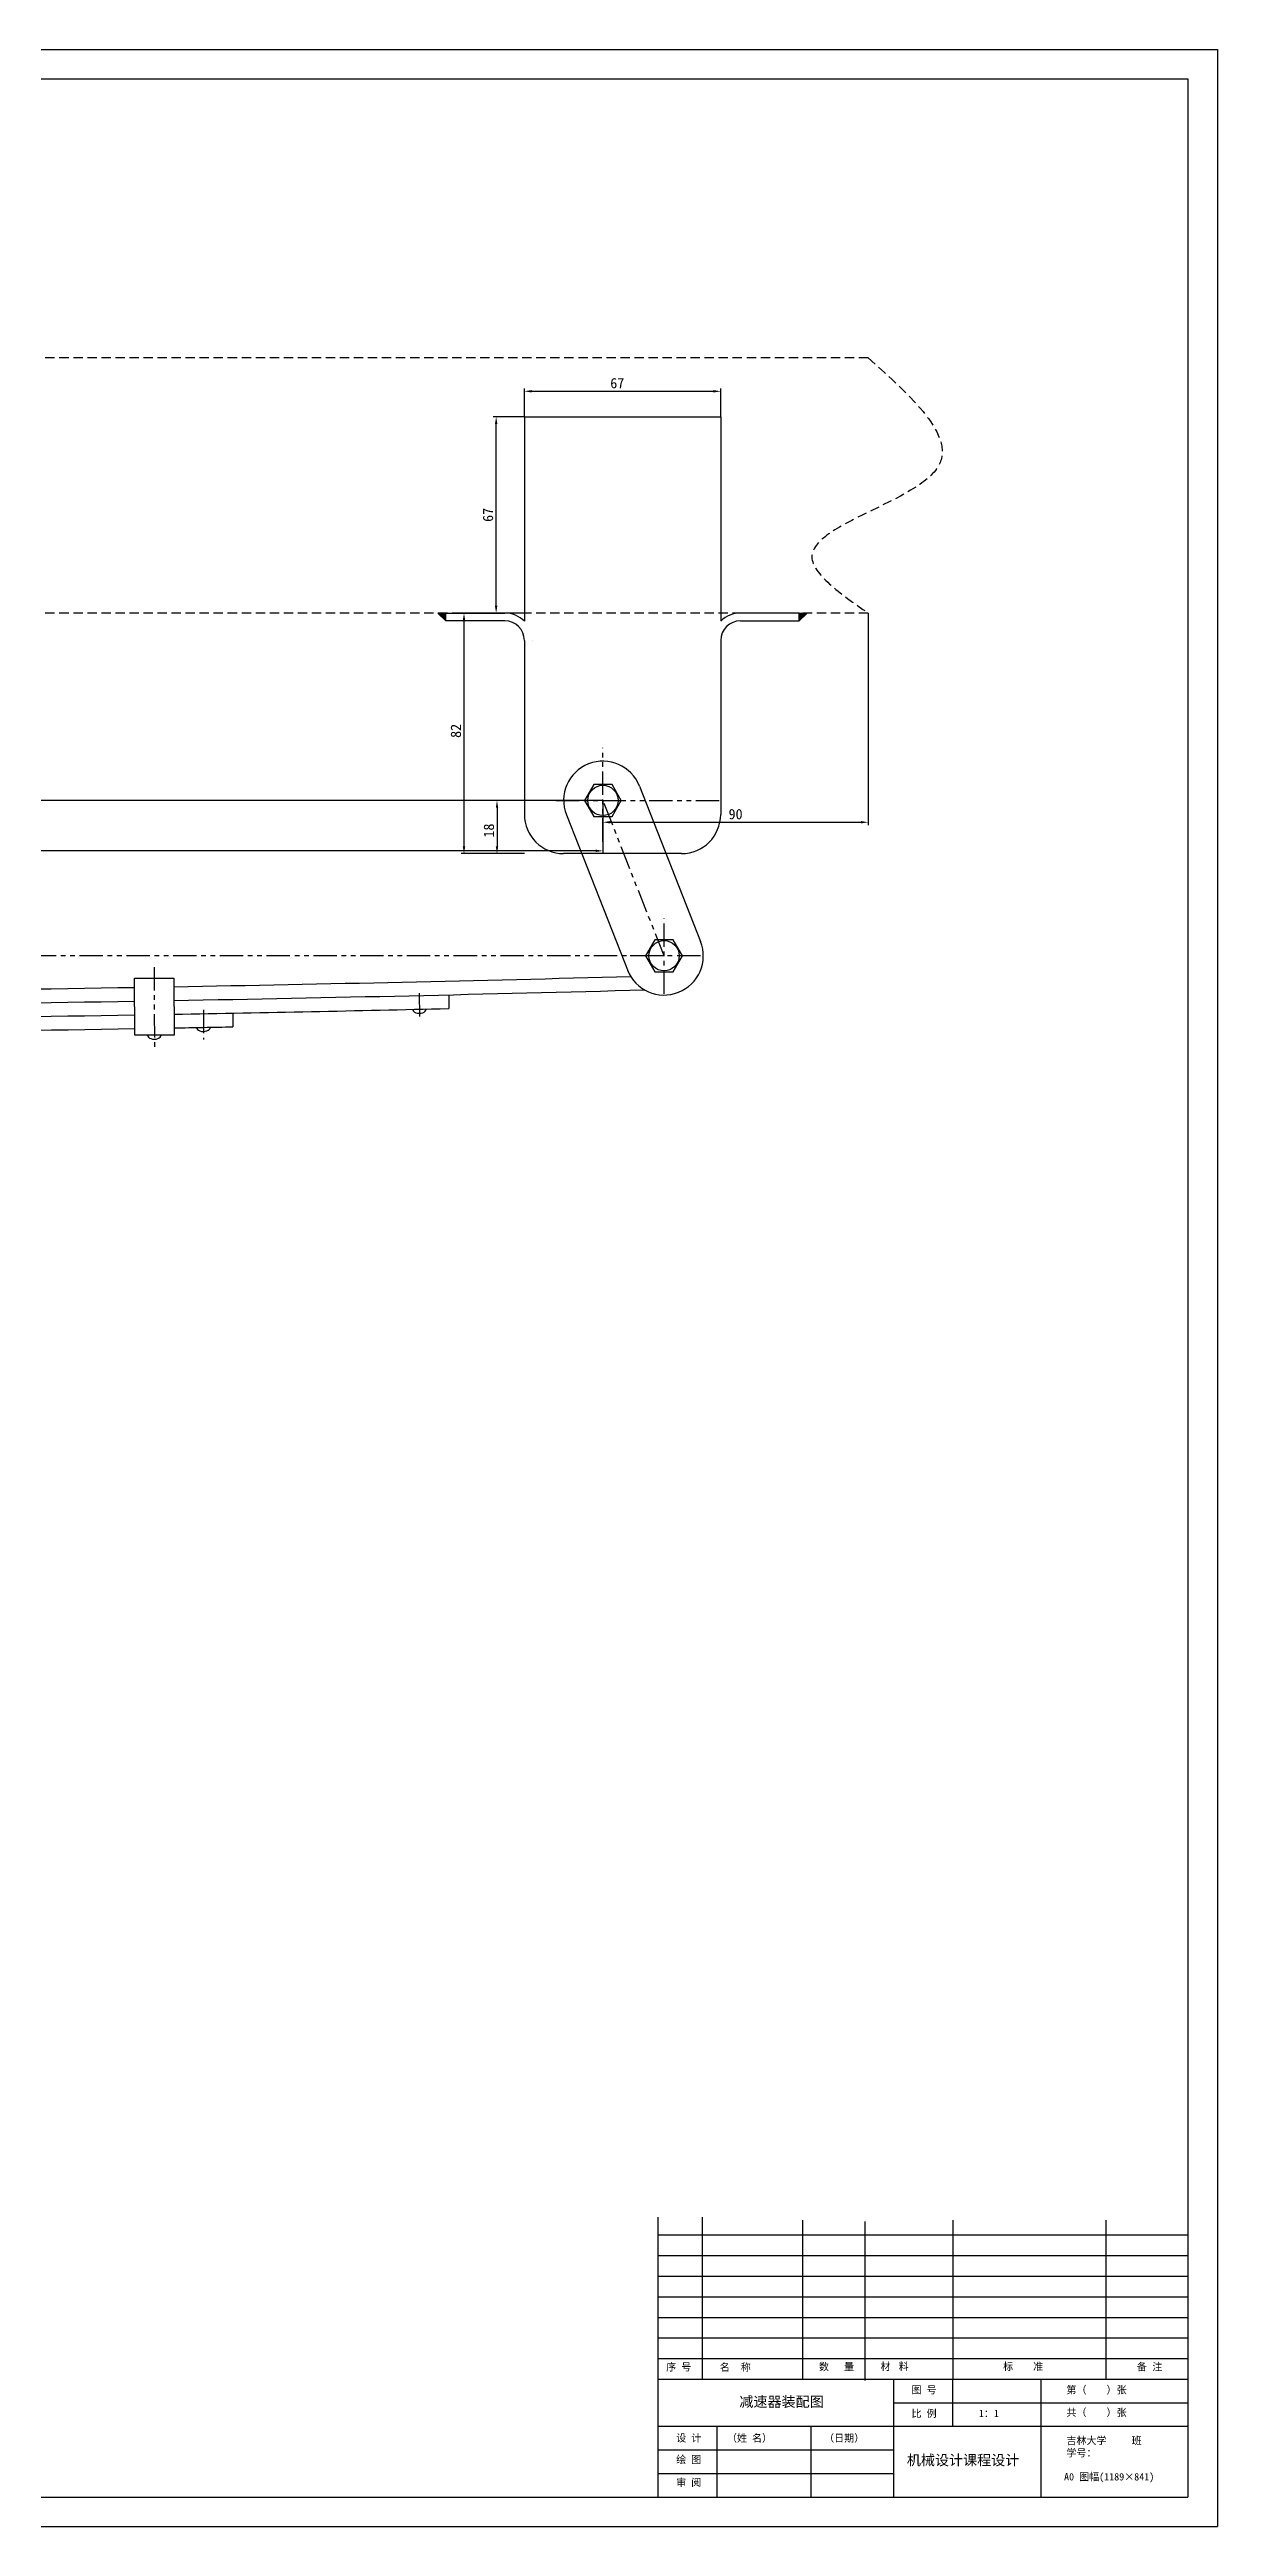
# Model space of a CAD drawing. Header units: millimetres. Extents: x -4667 to 8941, y -1665 to 5310.
# Drawn here: x -1585 to -1188, y 2873 to 3714 of the extents above; entities that cross this region are included whole.
import ezdxf

# ---------------------------------------------------------------- set-up
doc = ezdxf.new("R2010")
doc.units = ezdxf.units.MM
doc.linetypes.add('DASHED2', pattern=[9.525, 6.35, -3.175])
doc.linetypes.add('PHANTOM2', pattern=[31.75, 15.875, -3.175, 3.175, -3.175, 3.175, -3.175])
for name, color, linetype in [('双点划线、', 3, 'PHANTOM2'), ('尺寸', 4, 'CONTINUOUS'), ('细实线', 3, 'CONTINUOUS'), ('虚线', 4, 'DASHED2')]:
    doc.layers.add(name, color=color, linetype=linetype)
doc.layers.add('粗实线', color=2, linetype='CONTINUOUS', lineweight=30)
doc.styles.get("Standard").update_dxf_attribs({"font": '', "height": 3.5})
doc.styles.get('Standard').set_extended_font_data('SimSun')
doc.dimstyles.new('无偏差$0', dxfattribs={"dimtxt": 3.5, "dimasz": 2.5, "dimexe": 1, "dimexo": 0, "dimgap": 1, "dimtad": 1, "dimtoh": 1, "dimdec": 0, "dimzin": 0, "dimdsep": 46, "dimtxsty": 'Standard', "dimcen": 2.5, "dimclrd": 256, "dimadec": 0, "dimazin": 0, "dimtfac": 1, "dimtdec": 0, "dimtofl": 0, "dimtmove": 0, "dimatfit": 3, "dimfxl": 1, "dimtolj": 1, "dimtzin": 0, "dimarcsym": 0})

# ---------------------------------------------------------------- blocks, each defined once
blk = doc.blocks.new('*D107')
at = {"layer": '尺寸', "color": 0, "lineweight": -2, "ltscale": 0.5}
for p, q in [((-1397.04, 3459.42), (-1434, 3459.42)), ((-1423.71, 3441.36), (-1434, 3441.36))]:
    blk.add_line(p, q, dxfattribs=at)
at = {"layer": '尺寸', "lineweight": -2, "ltscale": 0.5}
blk.add_line((-1433, 3456.92), (-1433, 3443.86), dxfattribs=at)
at = {"layer": '尺寸', "ltscale": 0.5}
for points in [[(-1433.41, 3456.92), (-1432.58, 3456.92), (-1433, 3459.42)], [(-1433.41, 3443.86), (-1432.58, 3443.86), (-1433, 3441.36)]]:
    blk.add_solid(points, dxfattribs=at)
at = {"layer": '尺寸', "color": 0, "ltscale": 0.5, "insert": (-1435.75, 3449.19), "char_height": 3.5, "attachment_point": 5, "rotation": 90}
blk.add_mtext('\\A1;18', dxfattribs=at)
blk = doc.blocks.new('*D108')
at = {"layer": '尺寸', "color": 0, "lineweight": -2, "ltscale": 0.5}
for p, q in [((-1423.71, 3589.72), (-1434.29, 3589.72)), ((-1423.71, 3523.05), (-1434.29, 3523.05))]:
    blk.add_line(p, q, dxfattribs=at)
at = {"layer": '尺寸', "lineweight": -2, "ltscale": 0.5}
blk.add_line((-1433.29, 3525.55), (-1433.29, 3587.22), dxfattribs=at)
at = {"layer": '尺寸', "ltscale": 0.5}
for points in [[(-1433.71, 3587.22), (-1432.87, 3587.22), (-1433.29, 3589.72)], [(-1433.71, 3525.55), (-1432.87, 3525.55), (-1433.29, 3523.05)]]:
    blk.add_solid(points, dxfattribs=at)
at = {"layer": '尺寸', "color": 0, "ltscale": 0.5, "insert": (-1436.04, 3556.39), "char_height": 3.5, "attachment_point": 5, "rotation": 90}
blk.add_mtext('\\A1;67', dxfattribs=at)
blk = doc.blocks.new('*D109')
at = {"layer": '尺寸', "color": 0, "lineweight": -2, "ltscale": 0.5}
for p, q in [((-1423.71, 3523.05), (-1445.21, 3523.05)), ((-1423.71, 3441.36), (-1445.21, 3441.36))]:
    blk.add_line(p, q, dxfattribs=at)
at = {"layer": '尺寸', "lineweight": -2, "ltscale": 0.5}
blk.add_line((-1444.21, 3520.55), (-1444.21, 3443.86), dxfattribs=at)
at = {"layer": '尺寸', "ltscale": 0.5}
for points in [[(-1444.63, 3520.55), (-1443.79, 3520.55), (-1444.21, 3523.05)], [(-1444.63, 3443.86), (-1443.79, 3443.86), (-1444.21, 3441.36)]]:
    blk.add_solid(points, dxfattribs=at)
at = {"layer": '尺寸', "color": 0, "ltscale": 0.5, "insert": (-1446.96, 3483.04), "char_height": 3.5, "attachment_point": 5, "rotation": 90}
blk.add_mtext('\\A1;82', dxfattribs=at)
blk = doc.blocks.new('*D110')
at = {"layer": '尺寸', "color": 0, "lineweight": -2, "ltscale": 0.5}
for p, q in [((-1423.71, 3589.72), (-1423.71, 3599.34)), ((-1357.04, 3589.72), (-1357.04, 3599.34))]:
    blk.add_line(p, q, dxfattribs=at)
at = {"layer": '尺寸', "lineweight": -2, "ltscale": 0.5}
blk.add_line((-1421.21, 3598.34), (-1359.54, 3598.34), dxfattribs=at)
at = {"layer": '尺寸', "ltscale": 0.5}
for points in [[(-1421.21, 3598.76), (-1421.21, 3597.92), (-1423.71, 3598.34)], [(-1359.54, 3598.76), (-1359.54, 3597.92), (-1357.04, 3598.34)]]:
    blk.add_solid(points, dxfattribs=at)
at = {"layer": '尺寸', "color": 0, "ltscale": 0.5, "insert": (-1392.16, 3601.09), "char_height": 3.5, "attachment_point": 5}
blk.add_mtext('\\A1;67', dxfattribs=at)
blk = doc.blocks.new('*D114')
at = {"layer": '细实线', "color": 0, "lineweight": -2, "ltscale": 0.5}
for p, q in [((-1306.96, 3523.05), (-1306.96, 3451.01)), ((-1397.04, 3459.42), (-1397.04, 3451.01))]:
    blk.add_line(p, q, dxfattribs=at)
at = {"layer": '细实线', "lineweight": -2, "ltscale": 0.5}
blk.add_line((-1394.54, 3452.01), (-1309.46, 3452.01), dxfattribs=at)
at = {"layer": '细实线', "ltscale": 0.5}
for points in [[(-1394.54, 3452.43), (-1394.54, 3451.6), (-1397.04, 3452.01)], [(-1309.46, 3452.43), (-1309.46, 3451.6), (-1306.96, 3452.01)]]:
    blk.add_solid(points, dxfattribs=at)
at = {"layer": '细实线', "color": 0, "ltscale": 0.5, "insert": (-1352, 3454.76), "char_height": 3.5, "attachment_point": 5}
blk.add_mtext('\\A1;90', dxfattribs=at)
blk = doc.blocks.new('*D115')
at = {"layer": '细实线', "color": 0, "lineweight": -2, "ltscale": 0.5}
for p, q in [((-1397.04, 3459.42), (-1397.04, 3441.31)), ((-2176.28, 3393.36), (-2176.28, 3443.31))]:
    blk.add_line(p, q, dxfattribs=at)
at = {"layer": '细实线', "lineweight": -2, "ltscale": 0.5}
blk.add_line((-1399.54, 3442.31), (-2173.78, 3442.31), dxfattribs=at)
at = {"layer": '细实线', "ltscale": 0.5}
for points in [[(-2173.78, 3442.73), (-2173.78, 3441.9), (-2176.28, 3442.31)], [(-1399.54, 3442.73), (-1399.54, 3441.9), (-1397.04, 3442.31)]]:
    blk.add_solid(points, dxfattribs=at)
at = {"layer": '细实线', "color": 0, "ltscale": 0.5, "insert": (-1786.66, 3445.06), "char_height": 3.5, "attachment_point": 5}
blk.add_mtext('\\A1;779', dxfattribs=at)
blk = doc.blocks.new('*D116')
at = {"layer": '细实线', "color": 0, "lineweight": -2, "ltscale": 0.5}
for p, q in [((-1397.04, 3459.42), (-2194.38, 3459.42)), ((-2176.28, 3393.36), (-2194.38, 3393.36))]:
    blk.add_line(p, q, dxfattribs=at)
at = {"layer": '细实线', "lineweight": -2, "ltscale": 0.5}
blk.add_line((-2193.38, 3456.92), (-2193.38, 3395.86), dxfattribs=at)
at = {"layer": '细实线', "ltscale": 0.5}
for points in [[(-2193.8, 3456.92), (-2192.96, 3456.92), (-2193.38, 3459.42)], [(-2193.8, 3395.86), (-2192.96, 3395.86), (-2193.38, 3393.36)]]:
    blk.add_solid(points, dxfattribs=at)
at = {"layer": '细实线', "color": 0, "ltscale": 0.5, "insert": (-2196.13, 3426.39), "char_height": 3.5, "attachment_point": 5, "rotation": 90}
blk.add_mtext('\\A1;66', dxfattribs=at)

msp = doc.modelspace()

# ---------------------------------------------------------------- hatches: boundary and pattern name
at = {"layer": '粗实线', "ltscale": 0.5}
for points in [[(-1450.37, 3520.39), (-1450.37, 3523.05), (-1453.04, 3523.05)], [(-1327.71, 3523.05), (-1330.37, 3523.05), (-1330.37, 3520.39)]]:
    msp.add_hatch(color=256, dxfattribs=at).paths.add_polyline_path(points)

# ---------------------------------------------------------------- linework, layer by layer
at = {"layer": '双点划线、', "ltscale": 0.5}
for p, q in [((-1397.04, 3445.42), (-1397.04, 3477.24)), ((-1413.08, 3459.42), (-1357.04, 3459.42)), ((-1376.28, 3406.69), (-1397.04, 3459.42)), ((-1376.28, 3393.8), (-1376.28, 3419.34)), ((-1376.28, 3406.69), (-2243.13, 3406.69)), ((-1363.95, 3406.69), (-1388.55, 3406.69)), ((-1549.41, 3402.78), (-1549.3, 3375.69)), ((-1459.37, 3393.96), (-1459.29, 3385.37)), ((-1532.68, 3388.32), (-1532.64, 3378.24))]:
    msp.add_line(p, q, dxfattribs=at)
at = {"layer": '粗实线'}
for p, q in [((-2352.4, 3704.38), (-1198.4, 3704.38)), ((-1198.4, 3704.38), (-1198.4, 2883.38)), ((-1378.4, 2978.37), (-1378.4, 2924.38)), ((-1378.4, 2977.37), (-1378.4, 2923.38)), ((-1363.4, 2978.37), (-1363.4, 2923.38)), ((-1329.24, 2977.37), (-1329.24, 2923.38)), ((-1278.19, 2977.37), (-1278.19, 2923.38)), ((-1226.28, 2977.37), (-1226.28, 2923.38)), ((-1308.13, 2976.88), (-1308.13, 2922.89)), ((-1378.4, 2923.38), (-1198.4, 2923.38)), ((-1378.4, 2923.38), (-1378.4, 2883.38)), ((-1298.4, 2923.38), (-1298.4, 2883.38)), ((-1278.4, 2923.38), (-1278.4, 2907.38)), ((-1248.4, 2923.38), (-1248.4, 2883.38)), ((-1378.4, 2907.38), (-1198.4, 2907.38)), ((-1358.4, 2907.38), (-1358.4, 2883.38)), ((-1326.4, 2907.38), (-1326.4, 2883.38)), ((-2352.4, 2883.38), (-1198.4, 2883.38))]:
    msp.add_line(p, q, dxfattribs=at)
at = {"layer": '粗实线', "ltscale": 0.5}
for p, q in [((-1423.71, 3589.72), (-1423.71, 3520.25)), ((-1423.71, 3589.72), (-1357.04, 3589.72)), ((-1357.04, 3589.72), (-1357.04, 3520.39)), ((-1450.37, 3520.39), (-1453.04, 3523.05)), ((-1450.37, 3523.05), (-1453.04, 3523.05)), ((-1450.37, 3520.39), (-1450.37, 3523.05)), ((-1450.37, 3523.05), (-1430.37, 3523.05)), ((-1450.37, 3520.39), (-1450.37, 3523.05)), ((-1430.37, 3520.39), (-1450.37, 3520.39)), ((-1430.37, 3520.39), (-1430.37, 3520.39)), ((-1330.37, 3523.05), (-1350.37, 3523.05)), ((-1350.37, 3520.39), (-1350.37, 3520.39)), ((-1350.37, 3520.39), (-1330.37, 3520.39)), ((-1330.37, 3520.39), (-1327.71, 3523.05)), ((-1330.37, 3520.39), (-1330.37, 3523.05)), ((-1330.37, 3523.05), (-1327.71, 3523.05)), ((-1423.71, 3513.72), (-1423.71, 3454.69)), ((-1421.04, 3513.72), (-1421.04, 3513.72)), ((-1357.04, 3513.72), (-1357.04, 3454.69)), ((-1384.63, 3464.3), (-1363.88, 3411.57)), ((-1409.45, 3454.53), (-1388.52, 3401.37)), ((-1370.37, 3441.36), (-1410.37, 3441.36)), ((-1556.06, 3399.05), (-1542.73, 3399.1)), ((-1555.98, 3379.71), (-1556.06, 3399.05)), ((-1542.73, 3399.1), (-1542.65, 3379.77)), ((-1449.37, 3393.44), (-1449.35, 3388.77)), ((-1522.68, 3387.22), (-1522.66, 3382.55)), ((-1542.65, 3379.77), (-1555.98, 3379.71))]:
    msp.add_line(p, q, dxfattribs=at)
for points in [[(-1393.91, 3454), (-1390.79, 3459.42), (-1393.91, 3464.83), (-1400.17, 3464.83), (-1403.3, 3459.42), (-1400.17, 3454)], [(-1373.16, 3401.27), (-1370.03, 3406.69), (-1373.16, 3412.11), (-1379.41, 3412.11), (-1382.54, 3406.69), (-1379.41, 3401.27)]]:
    msp.add_lwpolyline(points, close=True, dxfattribs=at)
for centre in [(-1397.04, 3459.42), (-1376.28, 3406.69)]:
    msp.add_circle(centre, 5.15, dxfattribs=at)
for centre, radius, start, end in [((-1430.37, 3513.72), 9.33, 44.41531, 90), ((-1430.37, 3513.72), 6.67, 0, 90), ((-1350.37, 3513.72), 6.67, 90, 180), ((-1350.37, 3513.72), 9.33, 90, 135), ((-1397.04, 3459.42), 13.33, 21.48609, 201.48609), ((-1410.37, 3454.69), 13.33, 180, 270), ((-1370.37, 3454.69), 13.33, 270, 0), ((-1376.28, 3406.69), 13.33, 201.48609, 21.48609), ((-1849.37, 20533.96), 17140.52, 271.025092, 271.543694), ((-1850.5, 20612.07), 17218.64, 270.376177, 270.979831), ((-1849.37, 20534.24), 17145.47, 270.37429, 270.980316), ((-1849.37, 20533.96), 17145.19, 271.02488, 271.559003), ((-1849.37, 20533.96), 17149.86, 270.374452, 270.980119), ((-1849.37, 20533.96), 17154.52, 270.374621, 270.979919), ((-1849.37, 20533.96), 17149.86, 271.024668, 271.336526), ((-1849.37, 20533.96), 17154.52, 271.024456, 271.091262)]:
    msp.add_arc(centre, radius, start, end, dxfattribs=at)
for centre in [(-1532.66, 3382.36), (-1459.35, 3388.54), (-1549.31, 3379.74)]:
    msp.add_ellipse(centre, major_axis=(-2.32, -0.04), ratio=0.595361, start_param=6.258506, end_param=9.400099, dxfattribs=at)
at = {"layer": '细实线'}
for p, q in [((-2377.4, 3714.38), (-1188.4, 3714.38)), ((-1188.4, 3714.38), (-1188.4, 2873.38)), ((-1378.4, 2972.38), (-1198.4, 2972.38)), ((-1378.4, 2965.38), (-1198.4, 2965.38)), ((-1378.4, 2958.38), (-1198.4, 2958.38)), ((-1378.4, 2951.38), (-1198.4, 2951.38)), ((-1378.4, 2944.38), (-1198.4, 2944.38)), ((-1378.4, 2937.38), (-1198.4, 2937.38)), ((-1378.4, 2930.38), (-1198.4, 2930.38)), ((-1298.4, 2915.38), (-1198.4, 2915.38)), ((-1378.4, 2899.38), (-1298.4, 2899.38)), ((-1378.4, 2891.38), (-1298.4, 2891.38)), ((-2377.4, 2873.38), (-1188.4, 2873.38))]:
    msp.add_line(p, q, dxfattribs=at)
at = {"layer": '虚线', "ltscale": 0.5}
for p, q in [((-1306.96, 3609.72), (-1906.87, 3609.72)), ((-1306.96, 3523.05), (-1909.51, 3523.05))]:
    msp.add_line(p, q, dxfattribs=at)
msp.add_spline([(-1306.96, 3609.72), (-1283.02, 3573.18), (-1326.09, 3542.03), (-1306.96, 3523.05)], degree=3, dxfattribs=at)

# ---------------------------------------------------------------- texts
at = {"layer": '细实线', "attachment_point": 1}
for s, insert, char_height, width in [('序 号', (-1375.55, 2928.77), 2.5, 9.6827), ('名{\\fￋￎￌﾣﾤ|b0|i0|c134|p2;    }称', (-1357.36, 2928.69), 2.5, 21.6532), ('材{\\fￋￎￌﾣﾤ|b0|i0|c134|p2;   }料', (-1302.8, 2928.96), 2.5, 31.3972), ('标    准', (-1261.17, 2928.96), 2.5, 31.3972), ('备{\\fￋￎￌﾣﾤ|b0|i0|c134|p2;  }注', (-1215.78, 2928.84), 2.5, 18.6759), ('图 号', (-1292.26, 2921), 2.5, 9.1843), ('第（    ）张', (-1239.68, 2921), 2.5, 28.5521), ('  减速器装配图', (-1355.47, 2917.5), 3.5, 41.7996), ('比 例', (-1292.26, 2912.99), 2.5, 9.1843), ('1：1', (-1269.4, 2912.99), 2.5, 9.1843), ('共（    ）张', (-1239.68, 2913.32), 2.5, 28.5521), ('设 计', (-1372.16, 2904.65), 2.5, 9.7637), ('（姓 名）{\\fￋￎￌﾣﾤ|b0|i0|c134|p2; }', (-1354.95, 2904.63), 2.5, 15.0266), ('（日期）{\\fￋￎￌﾣﾤ|b0|i0|c134|p2; }', (-1321.95, 2904.63), 2.5, 15.0266), ('吉林大学     班\\P学号：', (-1239.69, 2903.79), 2.5, 38.3671), ('绘 图', (-1372.16, 2897.35), 2.5, 9.7637), ('机械设计课程设计', (-1293.86, 2897.66), 3.5, 41.7996), ('审 阅', (-1372.16, 2889.57), 2.5, 9.7637), (' A0 图幅(1189×841)', (-1242.18, 2891.5), 2.5, 42.3231)]:
    msp.add_mtext(s, dxfattribs=dict(at, insert=insert, char_height=char_height, width=width))
at = {"layer": '细实线', "insert": (-1323.7, 2928.86), "char_height": 2.5, "attachment_point": 1}
msp.add_mtext('数   量', dxfattribs=at)

# ---------------------------------------------------------------- dimensions: what is measured, and where the dimension line sits
at = {"layer": '尺寸', "ltscale": 0.5}
dim = msp.add_linear_dim(base=(-1357.04, 3598.34), p1=(-1423.71, 3589.72), p2=(-1357.04, 3589.72), dimstyle='无偏差$0', dxfattribs=at)
dim.commit()
dim.dimension.update_dxf_attribs({"geometry": '*D110', "text_midpoint": (-1392.16, 3598.34), "dimtype": 160})
dim = msp.add_linear_dim(base=(-1433.29, 3589.72), p1=(-1423.71, 3523.05), p2=(-1423.71, 3589.72), angle=90, dimstyle='无偏差$0', dxfattribs=at)
dim.commit()
dim.dimension.update_dxf_attribs({"geometry": '*D108', "text_midpoint": (-1436.04, 3556.39)})
for base, p1, picture, middle in [((-1444.21, 3441.36), (-1423.71, 3523.05), '*D109', (-1444.21, 3483.04)), ((-1433, 3441.36), (-1397.04, 3459.42), '*D107', (-1433, 3449.19))]:
    dim = msp.add_linear_dim(base=base, p1=p1, p2=(-1423.71, 3441.36), angle=90, dimstyle='无偏差$0', dxfattribs=at)
    dim.commit()
    dim.dimension.update_dxf_attribs({"geometry": picture, "text_midpoint": middle, "dimtype": 160})
at = {"layer": '细实线', "ltscale": 0.5}
for base, p2, picture, middle in [((-1306.96, 3452.01), (-1306.96, 3523.05), '*D114', (-1352, 3454.76)), ((-2176.28, 3442.31), (-2176.28, 3393.36), '*D115', (-1786.66, 3445.06))]:
    dim = msp.add_linear_dim(base=base, p1=(-1397.04, 3459.42), p2=p2, dimstyle='无偏差$0', dxfattribs=at)
    dim.commit()
    dim.dimension.update_dxf_attribs({"geometry": picture, "text_midpoint": middle})
dim = msp.add_linear_dim(base=(-2193.38, 3393.36), p1=(-1397.04, 3459.42), p2=(-2176.28, 3393.36), angle=90, dimstyle='无偏差$0', dxfattribs=at)
dim.commit()
dim.dimension.update_dxf_attribs({"geometry": '*D116', "text_midpoint": (-2196.13, 3426.39)})

doc.saveas('drawing.dxf')
